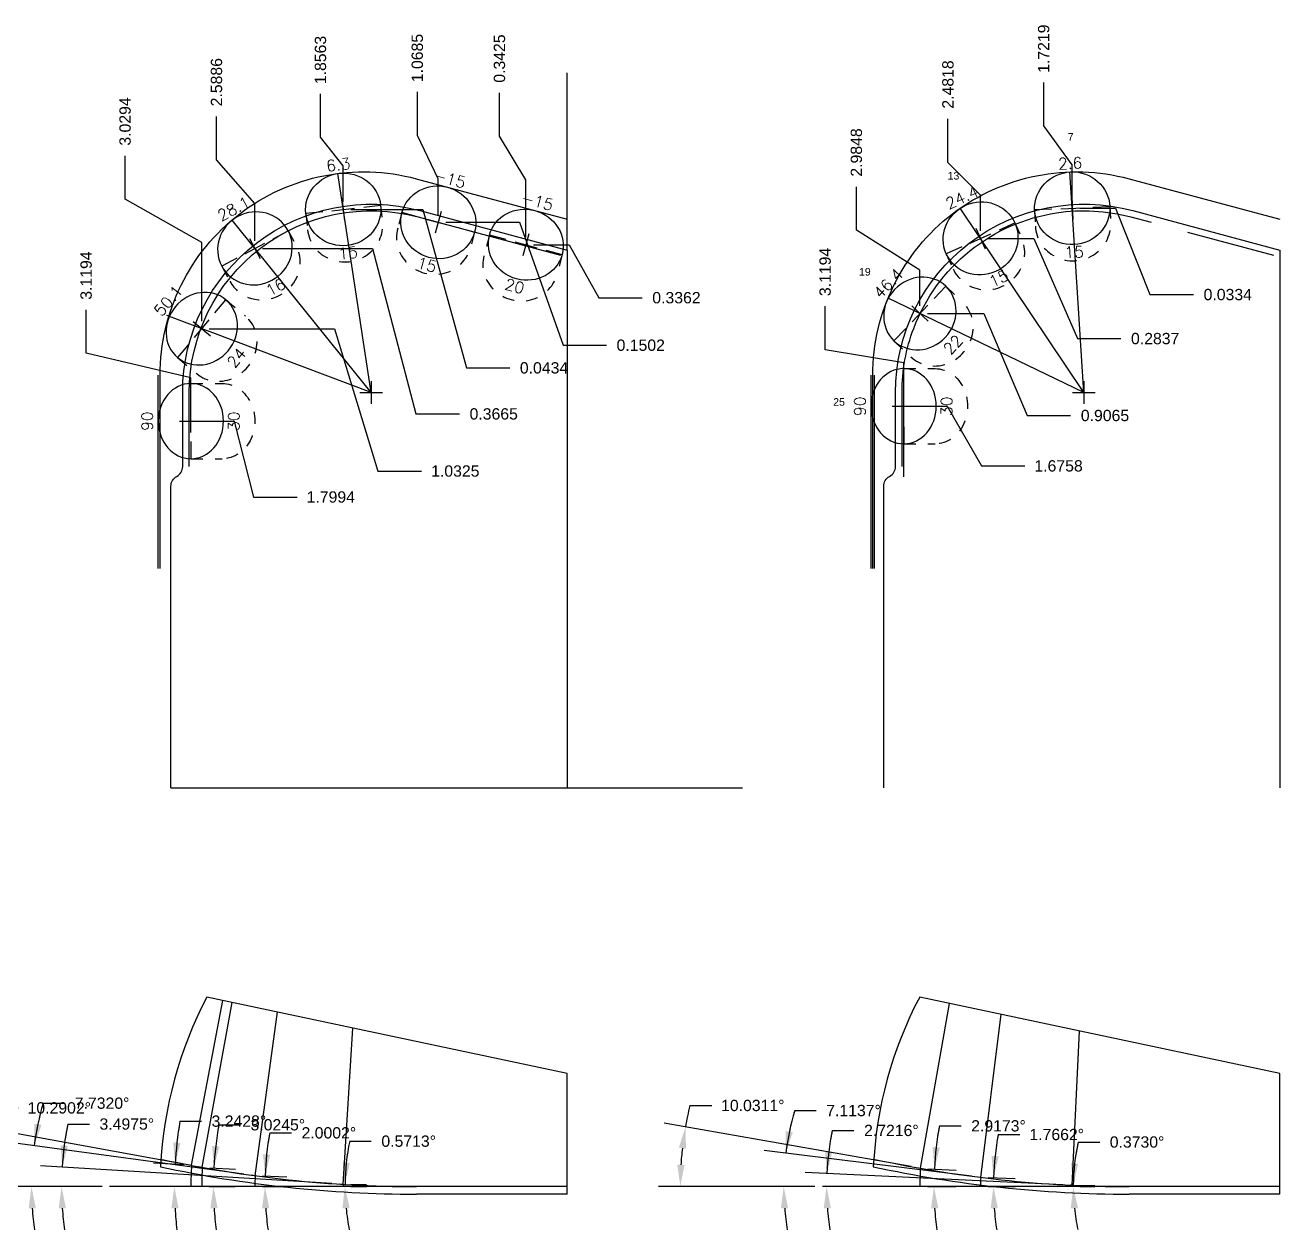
# Model space of a CAD drawing. Header units: inches. Extents: x 159 to 199.9, y -17.6 to -7.6.
# Drawn here: x 166.4 to 176.8, y -17.55 to -7.56 of the extents above; entities that cross this region are included whole.
import ezdxf
from ezdxf.enums import TextEntityAlignment as Align

# ---------------------------------------------------------------- set-up
doc = ezdxf.new("R2010")
doc.units = ezdxf.units.IN
doc.header["$MEASUREMENT"] = 0
doc.header["$PDMODE"] = 35
doc.linetypes.add('CENTER2', pattern=[1.125, 0.75, -0.125, 0.125, -0.125])
doc.linetypes.add('HIDDEN2', pattern=[0.1875, 0.125, -0.0625])
doc.layers.get('Defpoints').update_dxf_attribs({"color": 10})
for name, color, linetype, true_color in [('Blade_1', 30, 'Continuous', 0xff7f00), ('Blade_2', 7, 'Continuous', 0xcccc00), ('Blade_6', 7, 'Continuous', 0xc880f5)]:
    doc.layers.add(name, color=color, linetype=linetype, true_color=true_color)
doc.layers.add('CLine', color=5, linetype='CENTER2')
doc.layers.add('Text', color=3, linetype='Continuous')
doc.styles.add('RomanS', font='romans')
doc.styles.get("Standard").update_dxf_attribs({"font": 'arial.ttf'})
doc.dimstyles.get("Standard").update_dxf_attribs({"dimtxt": 0.09375, "dimasz": 0.18, "dimexe": 0.18, "dimexo": 0.0625, "dimgap": 0.09, "dimtad": 0, "dimtih": 1, "dimtoh": 1, "dimdec": 4, "dimzin": 0, "dimdsep": 46, "dimtxsty": 'Standard', "dimcen": 0.09, "dimadec": 4, "dimazin": 0, "dimtfac": 1, "dimtdec": 4, "dimtofl": 0, "dimtmove": 0, "dimatfit": 3, "dimfxl": 1, "dimtolj": 1, "dimtzin": 0, "dimarcsym": 0})

# ---------------------------------------------------------------- blocks, each defined once
blk = doc.blocks.new('CMark')
at = {"layer": 'CLine'}
for p, q in [((-0.094, 0), (0.094, 0)), ((0, 0.094), (0, -0.094))]:
    blk.add_line(p, q, dxfattribs=at)
blk = doc.blocks.new('1613@20')
for p, q in [((-0.17, 0), (-0.312, 0)), ((0.171, 0), (0.312, 0))]:
    blk.add_line(p, q)
at = {"color": 8, "linetype": 'HIDDEN2', "ltscale": 0.5}
blk.add_line((-0.312, 0), (-0.312, -0.178), dxfattribs=at)
at = {"color": 8, "linetype": 'HIDDEN2', "ltscale": 0.5, "flags": 128}
blk.add_lwpolyline([(0.312, 0), (0.312, -0.178)], dxfattribs=at)
blk.add_ellipse((0, 0), major_axis=(-0.312, 0), ratio=0.939693, start_param=-3.141592653589793, end_param=3.141592653589793)
at = {"color": 8, "linetype": 'HIDDEN2', "ltscale": 0.5}
blk.add_ellipse((0, -0.178), major_axis=(-0.312, 0), ratio=0.939693, start_param=0, end_param=3.141593, dxfattribs=at)
blk.add_blockref('CMark', (0, 0))
at = {"style": 'RomanS'}
blk.add_text('20', height=0.094, dxfattribs=at).set_placement((0, -0.356), align=Align.MIDDLE_CENTER)
blk.add_attdef('ANG', text='', height=0.094, dxfattribs=at).set_placement((0, 0.298), align=Align.BOTTOM_CENTER)
blk = doc.blocks.new('1613@15')
for p, q in [((-0.17, 0), (-0.312, 0)), ((0.171, 0), (0.312, 0))]:
    blk.add_line(p, q)
at = {"color": 8, "linetype": 'HIDDEN2', "ltscale": 0.5}
blk.add_line((-0.312, 0), (-0.312, -0.135), dxfattribs=at)
at = {"color": 8, "linetype": 'HIDDEN2', "ltscale": 0.5, "flags": 128}
blk.add_lwpolyline([(0.312, 0), (0.312, -0.135)], dxfattribs=at)
blk.add_ellipse((0, 0), major_axis=(-0.312, 0), ratio=0.965926, start_param=-3.141592653589793, end_param=3.141592653589793)
at = {"color": 8, "linetype": 'HIDDEN2', "ltscale": 0.5}
blk.add_ellipse((0, -0.135), major_axis=(-0.312, 0), ratio=0.965926, start_param=0, end_param=3.141593, dxfattribs=at)
blk.add_blockref('CMark', (0, 0))
at = {"style": 'RomanS'}
blk.add_text('15', height=0.094, dxfattribs=at).set_placement((0, -0.364), align=Align.MIDDLE_CENTER)
blk.add_attdef('ANG', text='', height=0.094, dxfattribs=at).set_placement((0, 0.298), align=Align.BOTTOM_CENTER)
blk = doc.blocks.new('*D187')
at = {"layer": 'Blade_1', "color": 0, "lineweight": -2, "transparency": 16777216}
for p, q in [((170.331, -8.484), (170.331, -8.124)), ((170.549, -8.844), (170.331, -8.484)), ((170.549, -9.321), (170.549, -8.844))]:
    blk.add_line(p, q, dxfattribs=at)
at = {"layer": 'Defpoints', "color": 0, "transparency": 16777216}
for p in [(170.331, -8.124), (170.892, -9.047), (170.549, -9.383)]:
    blk.add_point(p, dxfattribs=at)
at = {"layer": 'Blade_1', "color": 0, "transparency": 16777216, "insert": (170.331, -7.839), "char_height": 0.0938, "attachment_point": 5, "rotation": 90}
blk.add_mtext('\\A1;0.3425', dxfattribs=at)
blk = doc.blocks.new('*D189')
at = {"layer": 'Blade_1', "color": 0, "lineweight": -2, "transparency": 16777216}
for p, q in [((170.612, -9.383), (170.909, -9.383)), ((170.909, -9.383), (171.154, -9.823)), ((171.154, -9.823), (171.514, -9.823))]:
    blk.add_line(p, q, dxfattribs=at)
at = {"layer": 'Defpoints', "color": 0, "transparency": 16777216}
for p in [(170.892, -9.047), (170.549, -9.383), (171.514, -9.823)]:
    blk.add_point(p, dxfattribs=at)
at = {"layer": 'Blade_1', "color": 0, "transparency": 16777216, "insert": (171.798, -9.823), "char_height": 0.0938, "attachment_point": 5}
blk.add_mtext('\\A1;0.3362', dxfattribs=at)
blk = doc.blocks.new('*D190')
at = {"layer": 'Blade_1', "color": 0, "lineweight": -2, "transparency": 16777216}
for p, q in [((169.886, -9.197), (170.498, -9.197)), ((170.498, -9.197), (170.858, -10.217)), ((170.858, -10.217), (171.218, -10.217))]:
    blk.add_line(p, q, dxfattribs=at)
at = {"layer": 'Defpoints', "color": 0, "transparency": 16777216}
for p in [(170.892, -9.047), (169.823, -9.197), (171.218, -10.217)]:
    blk.add_point(p, dxfattribs=at)
at = {"layer": 'Blade_1', "color": 0, "transparency": 16777216, "insert": (171.502, -10.217), "char_height": 0.0938, "attachment_point": 5}
blk.add_mtext('\\A1;0.1502', dxfattribs=at)
blk = doc.blocks.new('*D193')
at = {"layer": 'Blade_1', "color": 0, "lineweight": -2, "transparency": 16777216}
for p, q in [((168.847, -8.492), (168.847, -8.132)), ((169.035, -8.73), (168.847, -8.492)), ((169.035, -9.028), (169.035, -8.73))]:
    blk.add_line(p, q, dxfattribs=at)
at = {"layer": 'Defpoints', "color": 0, "transparency": 16777216}
for p in [(168.847, -8.132), (170.892, -9.047), (169.035, -9.09)]:
    blk.add_point(p, dxfattribs=at)
at = {"layer": 'Blade_1', "color": 0, "transparency": 16777216, "insert": (168.847, -7.851), "char_height": 0.0938, "attachment_point": 5, "rotation": 90}
blk.add_mtext('\\A1;1.8563', dxfattribs=at)
blk = doc.blocks.new('*D194')
at = {"layer": 'Blade_1', "color": 0, "lineweight": -2, "transparency": 16777216}
for p, q in [((169.098, -9.09), (169.696, -9.09)), ((169.696, -9.09), (170.056, -10.405)), ((170.056, -10.405), (170.416, -10.405))]:
    blk.add_line(p, q, dxfattribs=at)
at = {"layer": 'Defpoints', "color": 0, "transparency": 16777216}
for p in [(170.892, -9.047), (169.035, -9.09), (170.416, -10.405)]:
    blk.add_point(p, dxfattribs=at)
at = {"layer": 'Blade_1', "color": 0, "transparency": 16777216, "insert": (170.7, -10.405), "char_height": 0.0938, "attachment_point": 5}
blk.add_mtext('\\A1;0.0434', dxfattribs=at)
blk = doc.blocks.new('*D197')
at = {"layer": 'Blade_1', "color": 0, "lineweight": -2, "transparency": 16777216}
for p, q in [((167.985, -8.68), (167.985, -8.32)), ((168.303, -9.04), (167.985, -8.68)), ((168.303, -9.351), (168.303, -9.04))]:
    blk.add_line(p, q, dxfattribs=at)
at = {"layer": 'Defpoints', "color": 0, "transparency": 16777216}
for p in [(167.985, -8.32), (170.892, -9.047), (168.303, -9.413)]:
    blk.add_point(p, dxfattribs=at)
at = {"layer": 'Blade_1', "color": 0, "transparency": 16777216, "insert": (167.985, -8.035), "char_height": 0.0938, "attachment_point": 5, "rotation": 90}
blk.add_mtext('\\A1;2.5886', dxfattribs=at)
blk = doc.blocks.new('*D198')
at = {"layer": 'Blade_1', "color": 0, "lineweight": -2, "transparency": 16777216}
for p, q in [((168.365, -9.413), (169.278, -9.413)), ((169.278, -9.413), (169.638, -10.787)), ((169.638, -10.787), (169.998, -10.787))]:
    blk.add_line(p, q, dxfattribs=at)
at = {"layer": 'Defpoints', "color": 0, "transparency": 16777216}
for p in [(170.892, -9.047), (168.303, -9.413), (169.998, -10.787)]:
    blk.add_point(p, dxfattribs=at)
at = {"layer": 'Blade_1', "color": 0, "transparency": 16777216, "insert": (170.283, -10.787), "char_height": 0.0938, "attachment_point": 5}
blk.add_mtext('\\A1;0.3665', dxfattribs=at)
blk = doc.blocks.new('*D199')
at = {"layer": 'Blade_1', "color": 0, "lineweight": -2, "transparency": 16777216}
for p, q in [((166.751, -16.677), (166.931, -16.677)), ((168.942, -17.171), (166.525, -17.023)), ((167.036, -17.195), (166.52, -17.195))]:
    blk.add_line(p, q, dxfattribs=at)
for start, end in [(168.6779, 176.5025), (168.6825, 172.5925), (183.91, 187.82)]:
    blk.add_arc((169.338, -17.195), 2.638, start, end, dxfattribs=at)
at = {"layer": 'Blade_1', "color": 0, "transparency": 16777216}
for points in [[(166.752, -16.858), (166.692, -16.852), (166.705, -17.034)], [(166.676, -17.376), (166.736, -17.374), (166.7, -17.195)]]:
    blk.add_solid(points, dxfattribs=at)
at = {"layer": 'Defpoints', "color": 0, "transparency": 16777216}
for p in [(166.701, -17.142), (167.099, -17.195), (169.004, -17.175), (169.035, -17.177), (170.892, -17.195)]:
    blk.add_point(p, dxfattribs=at)
at = {"layer": 'Blade_1', "color": 0, "transparency": 16777216, "insert": (167.241, -16.677), "char_height": 0.09375, "attachment_point": 5}
blk.add_mtext('\\A1;3.4975°', dxfattribs=at)
blk = doc.blocks.new('*D200')
at = {"layer": 'Blade_1', "color": 0, "lineweight": -2, "transparency": 16777216}
for p, q in [((169.088, -16.819), (169.268, -16.819)), ((169.098, -17.177), (169.229, -17.179)), ((169.098, -17.195), (169.229, -17.195))]:
    blk.add_line(p, q, dxfattribs=at)
for start, end in [(168.2137, 179.4287), (168.2271, 173.8279), (185.6008, 191.2016)]:
    blk.add_arc((170.892, -17.195), 1.842, start, end, dxfattribs=at)
at = {"layer": 'Blade_1', "color": 0, "transparency": 16777216}
for points in [[(169.09, -16.999), (169.03, -16.996), (169.05, -17.177)], [(169.028, -17.377), (169.088, -17.374), (169.049, -17.195)]]:
    blk.add_solid(points, dxfattribs=at)
at = {"layer": 'Defpoints', "color": 0, "transparency": 16777216}
for p in [(169.035, -17.177), (169.035, -17.195), (169.049, -17.189), (170.892, -17.195)]:
    blk.add_point(p, dxfattribs=at)
at = {"layer": 'Blade_1', "color": 0, "transparency": 16777216, "insert": (169.578, -16.819), "char_height": 0.09375, "attachment_point": 5}
blk.add_mtext('\\A1;0.5713°', dxfattribs=at)
blk = doc.blocks.new('*D201')
at = {"layer": 'Blade_1', "color": 0, "lineweight": -2, "transparency": 16777216}
for p, q in [((166.547, -16.504), (166.727, -16.504)), ((168.212, -17.092), (166.295, -16.832)), ((167.036, -17.195), (166.27, -17.195))]:
    blk.add_line(p, q, dxfattribs=at)
for start, end in [(164.0744, 172.268), (164.0796, 168.1738), (184.0942, 188.1884)]:
    blk.add_arc((168.97, -17.195), 2.52, start, end, dxfattribs=at)
at = {"layer": 'Blade_1', "color": 0, "transparency": 16777216}
for points in [[(166.534, -16.684), (166.474, -16.674), (166.473, -16.856)], [(166.427, -17.376), (166.487, -17.374), (166.45, -17.195)]]:
    blk.add_solid(points, dxfattribs=at)
at = {"layer": 'Defpoints', "color": 0, "transparency": 16777216}
for p in [(166.453, -17.082), (168.274, -17.101), (168.305, -17.105), (167.099, -17.195), (170.892, -17.195)]:
    blk.add_point(p, dxfattribs=at)
at = {"layer": 'Blade_1', "color": 0, "transparency": 16777216, "insert": (167.036, -16.504), "char_height": 0.09375, "attachment_point": 5}
blk.add_mtext('\\A1;7.7320°', dxfattribs=at)
blk = doc.blocks.new('*D202')
at = {"layer": 'Blade_1', "color": 0, "lineweight": -2, "transparency": 16777216}
for p, q in [((168.426, -16.75), (168.606, -16.75)), ((168.367, -17.107), (168.567, -17.114)), ((168.365, -17.195), (168.566, -17.195))]:
    blk.add_line(p, q, dxfattribs=at)
for start, end in [(169.7609, 177.9998), (169.7662, 173.883), (184.1168, 188.2336)]:
    blk.add_arc((170.892, -17.195), 2.506, start, end, dxfattribs=at)
at = {"layer": 'Blade_1', "color": 0, "transparency": 16777216}
for points in [[(168.43, -16.93), (168.37, -16.926), (168.387, -17.108)], [(168.362, -17.376), (168.422, -17.374), (168.386, -17.195)]]:
    blk.add_solid(points, dxfattribs=at)
at = {"layer": 'Defpoints', "color": 0, "transparency": 16777216}
for p in [(168.305, -17.105), (168.303, -17.195), (168.386, -17.166), (170.892, -17.195)]:
    blk.add_point(p, dxfattribs=at)
at = {"layer": 'Blade_1', "color": 0, "transparency": 16777216, "insert": (168.916, -16.75), "char_height": 0.09375, "attachment_point": 5}
blk.add_mtext('\\A1;2.0002°', dxfattribs=at)
blk = doc.blocks.new('1613@16')
for p, q in [((-0.17, 0), (-0.312, 0)), ((0.171, 0), (0.312, 0))]:
    blk.add_line(p, q)
at = {"color": 8, "linetype": 'HIDDEN2', "ltscale": 0.5}
blk.add_line((-0.312, 0), (-0.312, -0.143), dxfattribs=at)
at = {"color": 8, "linetype": 'HIDDEN2', "ltscale": 0.5, "flags": 128}
blk.add_lwpolyline([(0.312, 0), (0.312, -0.143)], dxfattribs=at)
at = {"extrusion": (0, 0, -1)}
blk.add_ellipse((0, 0), major_axis=(-0.312, 0), ratio=0.961248, start_param=-3.141592653589793, end_param=3.141592653589793, dxfattribs=at)
at = {"color": 8, "linetype": 'HIDDEN2', "ltscale": 0.5}
blk.add_ellipse((0, -0.143), major_axis=(0.312, 0), ratio=0.953717, start_param=3.141593, end_param=6.283185, dxfattribs=at)
blk.add_blockref('CMark', (0, 0))
at = {"style": 'RomanS'}
blk.add_text('16', height=0.094, dxfattribs=at).set_placement((0, -0.364), align=Align.MIDDLE_CENTER)
blk.add_attdef('ANG', text='', height=0.094, dxfattribs=at).set_placement((0, 0.298), align=Align.BOTTOM_CENTER)
blk = doc.blocks.new('1613@24')
for p, q in [((-0.17, 0), (-0.313, 0)), ((0.171, 0), (0.312, 0))]:
    blk.add_line(p, q)
at = {"color": 8, "linetype": 'HIDDEN2', "ltscale": 0.5}
blk.add_line((-0.313, 0), (-0.313, -0.212), dxfattribs=at)
at = {"color": 8, "linetype": 'HIDDEN2', "ltscale": 0.5, "flags": 128}
blk.add_lwpolyline([(0.312, 0), (0.312, -0.212)], dxfattribs=at)
blk.add_ellipse((0, 0), major_axis=(-0.312, 0), ratio=0.913536, start_param=3.141593, end_param=9.424778)
at = {"color": 8, "linetype": 'HIDDEN2', "ltscale": 0.5}
blk.add_ellipse((0, -0.212), major_axis=(-0.312, 0), ratio=0.910656, start_param=0, end_param=3.141593, dxfattribs=at)
blk.add_blockref('CMark', (0, 0))
at = {"style": 'RomanS'}
blk.add_text('24', height=0.094, dxfattribs=at).set_placement((0, -0.376), align=Align.MIDDLE_CENTER)
blk.add_attdef('ANG', text='', height=0.094, dxfattribs=at).set_placement((0, 0.287), align=Align.BOTTOM_CENTER)
blk = doc.blocks.new('*D208')
at = {"layer": 'Blade_1', "color": 0, "lineweight": -2, "transparency": 16777216}
for p, q in [((167.227, -9.005), (167.227, -8.645)), ((167.862, -9.365), (167.227, -9.005)), ((167.862, -10.017), (167.862, -9.365))]:
    blk.add_line(p, q, dxfattribs=at)
at = {"layer": 'Defpoints', "color": 0, "transparency": 16777216}
for p in [(167.227, -8.645), (170.892, -9.047), (167.862, -10.079)]:
    blk.add_point(p, dxfattribs=at)
at = {"layer": 'Blade_1', "color": 0, "transparency": 16777216, "insert": (167.227, -8.361), "char_height": 0.0938, "attachment_point": 5, "rotation": 90}
blk.add_mtext('\\A1;3.0294', dxfattribs=at)
blk = doc.blocks.new('*D210')
at = {"layer": 'Blade_1', "color": 0, "lineweight": -2, "transparency": 16777216}
for p, q in [((166.159, -16.543), (166.339, -16.543)), ((167.774, -17.019), (165.944, -16.686)), ((167.036, -17.195), (165.898, -17.195))]:
    blk.add_line(p, q, dxfattribs=at)
for start, end in [(165.8445, 169.7098), (173.5751, 176.1347)]:
    blk.add_arc((168.747, -17.195), 2.669, start, end, dxfattribs=at)
at = {"layer": 'Blade_1', "color": 0, "transparency": 16777216}
for points in [[(166.065, -16.892), (166.124, -16.901), (166.121, -16.719)], [(166.114, -17.016), (166.054, -17.014), (166.078, -17.195)]]:
    blk.add_solid(points, dxfattribs=at)
at = {"layer": 'Defpoints', "color": 0, "transparency": 16777216}
for p in [(166.083, -17.036), (167.836, -17.03), (167.866, -17.035), (167.099, -17.195), (170.892, -17.195)]:
    blk.add_point(p, dxfattribs=at)
at = {"layer": 'Blade_1', "color": 0, "transparency": 16777216, "insert": (166.681, -16.543), "char_height": 0.09375, "attachment_point": 5}
blk.add_mtext('\\A1;10.2902°', dxfattribs=at)
blk = doc.blocks.new('*D211')
at = {"layer": 'Blade_1', "color": 0, "lineweight": -2, "transparency": 16777216}
for p, q in [((168.004, -16.683), (168.184, -16.683)), ((167.929, -17.039), (168.142, -17.05)), ((167.925, -17.195), (168.139, -17.195))]:
    blk.add_line(p, q, dxfattribs=at)
for start, end in [(169.9383, 176.9755), (169.9416, 173.4586), (183.517, 187.0339)]:
    blk.add_arc((170.892, -17.195), 2.933, start, end, dxfattribs=at)
at = {"layer": 'Blade_1', "color": 0, "transparency": 16777216}
for points in [[(168.008, -16.864), (167.948, -16.859), (167.963, -17.041)], [(167.934, -17.376), (167.994, -17.374), (167.959, -17.195)]]:
    blk.add_solid(points, dxfattribs=at)
at = {"layer": 'Defpoints', "color": 0, "transparency": 16777216}
for p in [(167.866, -17.035), (167.959, -17.144), (167.862, -17.195), (170.892, -17.195)]:
    blk.add_point(p, dxfattribs=at)
at = {"layer": 'Blade_1', "color": 0, "transparency": 16777216, "insert": (168.493, -16.683), "char_height": 0.09375, "attachment_point": 5}
blk.add_mtext('\\A1;3.0245°', dxfattribs=at)
blk = doc.blocks.new('1613@30')
for p, q in [((-0.17, 0), (-0.312, 0)), ((0.171, 0), (0.312, 0))]:
    blk.add_line(p, q)
at = {"color": 8, "linetype": 'HIDDEN2', "ltscale": 0.5}
blk.add_line((-0.312, 0), (-0.312, -0.26), dxfattribs=at)
at = {"color": 8, "linetype": 'HIDDEN2', "ltscale": 0.5, "flags": 128}
blk.add_lwpolyline([(0.312, 0), (0.312, -0.26)], dxfattribs=at)
at = {"extrusion": (0, 0, -1)}
blk.add_ellipse((0, 0), major_axis=(-0.312, 0), ratio=0.866025, start_param=-3.141592653589793, end_param=3.141592653589793, dxfattribs=at)
at = {"color": 8, "linetype": 'HIDDEN2', "ltscale": 0.5, "extrusion": (0, 0, -1)}
blk.add_ellipse((0, -0.26), major_axis=(-0.312, 0), ratio=0.866025, start_param=3.068877, end_param=6.355901, dxfattribs=at)
blk.add_blockref('CMark', (0, 0))
at = {"style": 'RomanS'}
blk.add_text('30', height=0.094, dxfattribs=at).set_placement((0, -0.356), align=Align.MIDDLE_CENTER)
blk.add_attdef('ANG', text='', height=0.094, dxfattribs=at).set_placement((0, 0.287), align=Align.BOTTOM_CENTER)
blk = doc.blocks.new('*D212')
at = {"layer": 'Blade_1', "color": 0, "lineweight": -2, "transparency": 16777216}
for p, q in [((167.835, -10.846), (168.132, -10.846)), ((168.132, -10.846), (168.292, -11.476)), ((168.292, -11.476), (168.652, -11.476))]:
    blk.add_line(p, q, dxfattribs=at)
at = {"layer": 'Defpoints', "color": 0, "transparency": 16777216}
for p in [(170.892, -9.047), (167.772, -10.846), (168.652, -11.476)]:
    blk.add_point(p, dxfattribs=at)
at = {"layer": 'Blade_1', "color": 0, "transparency": 16777216, "insert": (168.932, -11.476), "char_height": 0.0938, "attachment_point": 5}
blk.add_mtext('\\A1;1.7994', dxfattribs=at)
blk = doc.blocks.new('*D213')
at = {"layer": 'Blade_1', "color": 0, "lineweight": -2, "transparency": 16777216}
for p, q in [((166.904, -10.283), (166.904, -9.923)), ((167.772, -10.486), (166.904, -10.283)), ((167.772, -10.784), (167.772, -10.486))]:
    blk.add_line(p, q, dxfattribs=at)
at = {"layer": 'Defpoints', "color": 0, "transparency": 16777216}
for p in [(170.892, -9.047), (166.904, -9.923), (167.772, -10.846)]:
    blk.add_point(p, dxfattribs=at)
at = {"layer": 'Blade_1', "color": 0, "transparency": 16777216, "insert": (166.904, -9.639), "char_height": 0.0938, "attachment_point": 5, "rotation": 90}
blk.add_mtext('\\A1;3.1194', dxfattribs=at)
blk = doc.blocks.new('*D214')
at = {"layer": 'Blade_1', "color": 0, "lineweight": -2, "transparency": 16777216}
for p, q in [((167.681, -16.653), (167.861, -16.653)), ((167.715, -17.015), (167.461, -17.001)), ((167.71, -17.195), (167.455, -17.195))]:
    blk.add_line(p, q, dxfattribs=at)
for start, end in [(170.4192, 176.7572), (170.4216, 173.5894), (183.1678, 186.3356)]:
    blk.add_arc((170.892, -17.195), 3.256, start, end, dxfattribs=at)
at = {"layer": 'Blade_1', "color": 0, "transparency": 16777216}
for points in [[(167.686, -16.834), (167.626, -16.829), (167.641, -17.011)], [(167.61, -17.376), (167.67, -17.374), (167.635, -17.195)]]:
    blk.add_solid(points, dxfattribs=at)
at = {"layer": 'Defpoints', "color": 0, "transparency": 16777216}
for p in [(167.777, -17.019), (167.636, -17.134), (167.772, -17.195), (170.892, -17.195)]:
    blk.add_point(p, dxfattribs=at)
at = {"layer": 'Blade_1', "color": 0, "transparency": 16777216, "insert": (168.17, -16.653), "char_height": 0.09375, "attachment_point": 5}
blk.add_mtext('\\A1;3.2428°', dxfattribs=at)
blk = doc.blocks.new('1613@22')
for p, q in [((-0.17, 0), (-0.313, 0)), ((0.171, 0), (0.312, 0))]:
    blk.add_line(p, q)
at = {"color": 8, "linetype": 'HIDDEN2', "ltscale": 0.5}
blk.add_line((-0.313, 0), (-0.313, -0.195), dxfattribs=at)
at = {"color": 8, "linetype": 'HIDDEN2', "ltscale": 0.5, "flags": 128}
blk.add_lwpolyline([(0.312, 0), (0.312, -0.195)], dxfattribs=at)
blk.add_ellipse((0, 0), major_axis=(-0.312, 0), ratio=0.927168, start_param=3.141593, end_param=9.424778)
at = {"color": 8, "linetype": 'HIDDEN2', "ltscale": 0.5}
blk.add_ellipse((0, -0.195), major_axis=(-0.312, 0), ratio=0.927168, start_param=0, end_param=3.141593, dxfattribs=at)
blk.add_blockref('CMark', (0, 0))
at = {"style": 'RomanS'}
blk.add_text('22', height=0.094, dxfattribs=at).set_placement((0.003, -0.376), align=Align.MIDDLE_CENTER)
blk.add_attdef('ANG', text='', height=0.094, dxfattribs=at).set_placement((0, 0.287), align=Align.BOTTOM_CENTER)
blk = doc.blocks.new('*D320')
at = {"layer": 'Blade_2', "color": 0, "lineweight": -2, "transparency": 16777216}
for p, q in [((175.142, -9.08), (175.439, -9.08)), ((175.439, -9.08), (175.724, -9.797)), ((175.724, -9.797), (176.084, -9.797))]:
    blk.add_line(p, q, dxfattribs=at)
at = {"layer": 'Defpoints', "color": 0, "transparency": 16777216}
for p in [(176.801, -9.047), (175.079, -9.08), (176.084, -9.797)]:
    blk.add_point(p, dxfattribs=at)
at = {"layer": 'Blade_2', "color": 0, "transparency": 16777216, "insert": (176.369, -9.797), "char_height": 0.0938, "attachment_point": 5}
blk.add_mtext('\\A1;0.0334', dxfattribs=at)
blk = doc.blocks.new('*D321')
at = {"layer": 'Blade_2', "color": 0, "lineweight": -2, "transparency": 16777216}
for p, q in [((174.843, -8.397), (174.843, -8.037)), ((175.079, -8.72), (174.843, -8.397)), ((175.079, -9.018), (175.079, -8.72))]:
    blk.add_line(p, q, dxfattribs=at)
at = {"layer": 'Defpoints', "color": 0, "transparency": 16777216}
for p in [(174.843, -8.037), (176.801, -9.047), (175.079, -9.08)]:
    blk.add_point(p, dxfattribs=at)
at = {"layer": 'Blade_2', "color": 0, "transparency": 16777216, "insert": (174.843, -7.757), "char_height": 0.0938, "attachment_point": 5, "rotation": 90}
blk.add_mtext('\\A1;1.7219', dxfattribs=at)
blk = doc.blocks.new('*D322')
at = {"layer": 'Blade_2', "color": 0, "lineweight": -2, "transparency": 16777216}
for p, q in [((175.128, -16.826), (175.308, -16.826)), ((175.142, -17.185), (175.268, -17.185)), ((175.142, -17.195), (175.268, -17.195))]:
    blk.add_line(p, q, dxfattribs=at)
for start, end in [(167.5665, 179.627), (167.5832, 173.6051), (186.0219, 192.0438)]:
    blk.add_arc((176.801, -17.195), 1.713, start, end, dxfattribs=at)
at = {"layer": 'Blade_2', "color": 0, "transparency": 16777216}
for points in [[(175.128, -17.006), (175.069, -17.003), (175.088, -17.184)], [(175.067, -17.377), (175.127, -17.374), (175.088, -17.195)]]:
    blk.add_solid(points, dxfattribs=at)
at = {"layer": 'Defpoints', "color": 0, "transparency": 16777216}
for p in [(175.079, -17.184), (175.079, -17.195), (175.088, -17.192), (176.801, -17.195)]:
    blk.add_point(p, dxfattribs=at)
at = {"layer": 'Blade_2', "color": 0, "transparency": 16777216, "insert": (175.617, -16.826), "char_height": 0.09375, "attachment_point": 5}
blk.add_mtext('\\A1;0.3730°', dxfattribs=at)
blk = doc.blocks.new('*D323')
at = {"layer": 'Blade_2', "color": 0, "lineweight": -2, "transparency": 16777216}
for p, q in [((173.09, -16.73), (173.27, -16.73)), ((175.002, -17.18), (172.865, -17.079))]:
    blk.add_line(p, q, dxfattribs=at)
for start, end in [(168.1942, 177.2784), (168.2013, 172.7399), (184.5385, 189.0771)]:
    blk.add_arc((175.315, -17.195), 2.273, start, end, dxfattribs=at)
at = {"layer": 'Blade_2', "color": 0, "transparency": 16777216}
for points in [[(173.09, -16.911), (173.031, -16.905), (173.045, -17.087)], [(173.019, -17.376), (173.079, -17.374), (173.042, -17.195)]]:
    blk.add_solid(points, dxfattribs=at)
at = {"layer": 'Defpoints', "color": 0, "transparency": 16777216}
for p in [(173.042, -17.159), (173.008, -17.195), (175.064, -17.183), (175.079, -17.184), (176.801, -17.195)]:
    blk.add_point(p, dxfattribs=at)
at = {"layer": 'Blade_2', "color": 0, "transparency": 16777216, "insert": (173.58, -16.73), "char_height": 0.09375, "attachment_point": 5}
blk.add_mtext('\\A1;2.7216°', dxfattribs=at)
blk = doc.blocks.new('*D324')
at = {"layer": 'Blade_2', "color": 0, "lineweight": -2, "transparency": 16777216}
for p, q in [((174.049, -8.7), (174.049, -8.34)), ((174.319, -8.971), (174.049, -8.7)), ((174.319, -9.268), (174.319, -8.971))]:
    blk.add_line(p, q, dxfattribs=at)
at = {"layer": 'Defpoints', "color": 0, "transparency": 16777216}
for p in [(174.049, -8.34), (176.801, -9.047), (174.319, -9.331)]:
    blk.add_point(p, dxfattribs=at)
at = {"layer": 'Blade_2', "color": 0, "transparency": 16777216, "insert": (174.049, -8.054), "char_height": 0.0938, "attachment_point": 5, "rotation": 90}
blk.add_mtext('\\A1;2.4818', dxfattribs=at)
blk = doc.blocks.new('*D325')
at = {"layer": 'Blade_2', "color": 0, "lineweight": -2, "transparency": 16777216}
for p, q in [((173.29, -9.263), (173.29, -8.903)), ((173.816, -9.593), (173.29, -9.263)), ((173.816, -9.891), (173.816, -9.593))]:
    blk.add_line(p, q, dxfattribs=at)
at = {"layer": 'Defpoints', "color": 0, "transparency": 16777216}
for p in [(173.29, -8.903), (176.801, -9.047), (173.816, -9.953)]:
    blk.add_point(p, dxfattribs=at)
at = {"layer": 'Blade_2', "color": 0, "transparency": 16777216, "insert": (173.29, -8.618), "char_height": 0.0938, "attachment_point": 5, "rotation": 90}
blk.add_mtext('\\A1;2.9848', dxfattribs=at)
blk = doc.blocks.new('*D326')
at = {"layer": 'Blade_2', "color": 0, "lineweight": -2, "transparency": 16777216}
for p, q in [((174.382, -9.331), (174.762, -9.331)), ((174.762, -9.331), (175.122, -10.162)), ((175.122, -10.162), (175.482, -10.162))]:
    blk.add_line(p, q, dxfattribs=at)
at = {"layer": 'Defpoints', "color": 0, "transparency": 16777216}
for p in [(176.801, -9.047), (174.319, -9.331), (175.482, -10.162)]:
    blk.add_point(p, dxfattribs=at)
at = {"layer": 'Blade_2', "color": 0, "transparency": 16777216, "insert": (175.767, -10.162), "char_height": 0.0938, "attachment_point": 5}
blk.add_mtext('\\A1;0.2837', dxfattribs=at)
blk = doc.blocks.new('*D327')
at = {"layer": 'Blade_2', "color": 0, "lineweight": -2, "transparency": 16777216}
for p, q in [((173.879, -9.953), (174.346, -9.953)), ((174.346, -9.953), (174.706, -10.8)), ((174.706, -10.8), (175.066, -10.8))]:
    blk.add_line(p, q, dxfattribs=at)
at = {"layer": 'Defpoints', "color": 0, "transparency": 16777216}
for p in [(176.801, -9.047), (173.816, -9.953), (175.066, -10.8)]:
    blk.add_point(p, dxfattribs=at)
at = {"layer": 'Blade_2', "color": 0, "transparency": 16777216, "insert": (175.351, -10.8), "char_height": 0.0938, "attachment_point": 5}
blk.add_mtext('\\A1;0.9065', dxfattribs=at)
blk = doc.blocks.new('*D328')
at = {"layer": 'Blade_2', "color": 0, "lineweight": -2, "transparency": 16777216}
for p, q in [((172.777, -16.565), (172.957, -16.565)), ((174.244, -17.109), (172.526, -16.895)), ((172.946, -17.195), (172.507, -17.195))]:
    blk.add_line(p, q, dxfattribs=at)
for start, end in [(163.6948, 172.8863), (163.7022, 168.2943), (184.5921, 189.1841)]:
    blk.add_arc((174.934, -17.195), 2.246, start, end, dxfattribs=at)
at = {"layer": 'Blade_2', "color": 0, "transparency": 16777216}
for points in [[(172.763, -16.744), (172.704, -16.735), (172.704, -16.917)], [(172.664, -17.376), (172.724, -17.374), (172.687, -17.195)]]:
    blk.add_solid(points, dxfattribs=at)
at = {"layer": 'Defpoints', "color": 0, "transparency": 16777216}
for p in [(172.689, -17.102), (174.306, -17.117), (174.321, -17.119), (173.008, -17.195), (176.801, -17.195)]:
    blk.add_point(p, dxfattribs=at)
at = {"layer": 'Blade_2', "color": 0, "transparency": 16777216, "insert": (173.266, -16.565), "char_height": 0.09375, "attachment_point": 5}
blk.add_mtext('\\A1;7.1137°', dxfattribs=at)
blk = doc.blocks.new('*D329')
at = {"layer": 'Blade_2', "color": 0, "lineweight": -2, "transparency": 16777216}
for p, q in [((171.91, -16.523), (172.09, -16.523)), ((173.744, -17.03), (171.696, -16.668)), ((172.946, -17.195), (171.65, -17.195))]:
    blk.add_line(p, q, dxfattribs=at)
for start, end in [(166.349, 169.9689), (173.5888, 176.3801)]:
    blk.add_arc((174.679, -17.195), 2.85, start, end, dxfattribs=at)
at = {"layer": 'Blade_2', "color": 0, "transparency": 16777216}
for points in [[(171.818, -16.873), (171.877, -16.881), (171.873, -16.699)], [(171.865, -17.016), (171.805, -17.014), (171.83, -17.195)]]:
    blk.add_solid(points, dxfattribs=at)
at = {"layer": 'Defpoints', "color": 0, "transparency": 16777216}
for p in [(171.834, -17.029), (173.805, -17.041), (173.82, -17.043), (173.008, -17.195), (176.801, -17.195)]:
    blk.add_point(p, dxfattribs=at)
at = {"layer": 'Blade_2', "color": 0, "transparency": 16777216, "insert": (172.431, -16.523), "char_height": 0.09375, "attachment_point": 5}
blk.add_mtext('\\A1;10.0311°', dxfattribs=at)
blk = doc.blocks.new('*D330')
at = {"layer": 'Blade_2', "color": 0, "lineweight": -2, "transparency": 16777216}
for p, q in [((174.466, -16.764), (174.646, -16.764)), ((174.383, -17.121), (174.607, -17.128)), ((174.382, -17.195), (174.606, -17.195))]:
    blk.add_line(p, q, dxfattribs=at)
for start, end in [(169.5407, 178.2338), (169.547, 173.8904), (184.3434, 188.6868)]:
    blk.add_arc((176.801, -17.195), 2.375, start, end, dxfattribs=at)
at = {"layer": 'Blade_2', "color": 0, "transparency": 16777216}
for points in [[(174.47, -16.945), (174.41, -16.94), (174.427, -17.122)], [(174.403, -17.376), (174.463, -17.374), (174.426, -17.195)]]:
    blk.add_solid(points, dxfattribs=at)
at = {"layer": 'Defpoints', "color": 0, "transparency": 16777216}
for p in [(174.321, -17.119), (174.319, -17.195), (174.426, -17.171), (176.801, -17.195)]:
    blk.add_point(p, dxfattribs=at)
at = {"layer": 'Blade_2', "color": 0, "transparency": 16777216, "insert": (174.951, -16.764), "char_height": 0.09375, "attachment_point": 5}
blk.add_mtext('\\A1;1.7662°', dxfattribs=at)
blk = doc.blocks.new('*D331')
at = {"layer": 'Blade_2', "color": 0, "lineweight": -2, "transparency": 16777216}
for p, q in [((173.978, -16.692), (174.158, -16.692)), ((173.883, -17.047), (174.117, -17.059)), ((173.879, -17.195), (174.113, -17.195))]:
    blk.add_line(p, q, dxfattribs=at)
for start, end in [(169.8859, 177.0827), (169.8894, 173.486), (183.5966, 187.1933)]:
    blk.add_arc((176.801, -17.195), 2.868, start, end, dxfattribs=at)
at = {"layer": 'Blade_2', "color": 0, "transparency": 16777216}
for points in [[(173.982, -16.872), (173.922, -16.868), (173.937, -17.049)], [(173.909, -17.376), (173.969, -17.374), (173.933, -17.195)]]:
    blk.add_solid(points, dxfattribs=at)
at = {"layer": 'Defpoints', "color": 0, "transparency": 16777216}
for p in [(173.82, -17.043), (173.934, -17.147), (173.816, -17.195), (176.801, -17.195)]:
    blk.add_point(p, dxfattribs=at)
at = {"layer": 'Blade_2', "color": 0, "transparency": 16777216, "insert": (174.468, -16.692), "char_height": 0.09375, "attachment_point": 5}
blk.add_mtext('\\A1;2.9173°', dxfattribs=at)
blk = doc.blocks.new('*D332')
at = {"layer": 'Blade_2', "color": 0, "lineweight": -2, "transparency": 16777216}
for p, q in [((173.744, -10.723), (174.042, -10.723)), ((174.042, -10.723), (174.326, -11.218)), ((174.326, -11.218), (174.686, -11.218))]:
    blk.add_line(p, q, dxfattribs=at)
at = {"layer": 'Defpoints', "color": 0, "transparency": 16777216}
for p in [(176.801, -9.047), (173.682, -10.723), (174.686, -11.218)]:
    blk.add_point(p, dxfattribs=at)
at = {"layer": 'Blade_2', "color": 0, "transparency": 16777216, "insert": (174.966, -11.218), "char_height": 0.0938, "attachment_point": 5}
blk.add_mtext('\\A1;1.6758', dxfattribs=at)
blk = doc.blocks.new('*D333')
at = {"layer": 'Blade_2', "color": 0, "lineweight": -2, "transparency": 16777216}
for p, q in [((173.031, -10.254), (173.031, -9.894)), ((173.682, -10.363), (173.031, -10.254)), ((173.682, -10.66), (173.682, -10.363))]:
    blk.add_line(p, q, dxfattribs=at)
at = {"layer": 'Defpoints', "color": 0, "transparency": 16777216}
for p in [(176.801, -9.047), (173.031, -9.894), (173.682, -10.723)]:
    blk.add_point(p, dxfattribs=at)
at = {"layer": 'Blade_2', "color": 0, "transparency": 16777216, "insert": (173.031, -9.609), "char_height": 0.0938, "attachment_point": 5, "rotation": 90}
blk.add_mtext('\\A1;3.1194', dxfattribs=at)

msp = doc.modelspace()

# ---------------------------------------------------------------- linework, layer by layer
for p, q in [((170.89153, -16.25783), (167.90514, -15.62306)), ((176.80121, -16.25783), (173.81481, -15.62306)), ((170.89153, -17.19533), (170.89153, -16.25783)), ((176.80121, -17.19533), (176.80121, -16.25783)), ((170.89153, -17.25783), (169.64153, -17.25783)), ((170.89153, -17.25783), (170.89153, -17.19533)), ((176.80121, -17.25783), (175.55121, -17.25783)), ((176.80121, -17.25783), (176.80121, -17.19533))]:
    msp.add_line(p, q)
at = {"color": 1}
for p, q in [((170.89153, -17.19533), (167.09862, -17.19533)), ((176.80121, -17.19533), (173.0083, -17.19533))]:
    msp.add_line(p, q, dxfattribs=at)
at = {"color": 5}
for points in [[(167.51653, -12.06996), (167.51653, -10.46579, -0.49314543), (169.64079, -8.83579), (170.89153, -9.17092)], [(173.42621, -12.06996), (173.42621, -10.46579, -0.49314543), (175.55046, -8.83579), (176.80121, -9.17092)]]:
    msp.add_lwpolyline(points, format="xyb", dxfattribs=at)
at = {"linetype": 'Continuous'}
for points in [[(167.60653, -13.88696), (167.60653, -11.38696, -0.27410657), (167.65528, -11.30472, 0.27410657), (167.70403, -11.22247), (167.70403, -10.60946, -0.49314543), (169.67094, -9.1002), (170.89153, -9.42726), (170.89153, -13.88696)], [(173.51621, -13.88696), (173.51621, -11.38696, -0.27410657), (173.56496, -11.30472, 0.27410657), (173.61371, -11.22247), (173.61371, -10.60946, -0.49314543), (175.58061, -9.1002), (176.80121, -9.42726), (176.80121, -13.88696)]]:
    msp.add_lwpolyline(points, format="xyb", dxfattribs=at)
at = {"color": 1}
for points in [[(167.75833, -11.22247), (167.75833, -10.60946, -0.49314543), (169.65688, -9.15265), (170.83723, -9.46892)], [(174.23001, -9.43499, -0.13253226), (174.94917, -9.11845)], [(174.94917, -9.11845, -0.10359632), (175.56656, -9.15265), (175.73269, -9.19717)], [(173.76514, -10.07696, -0.13373347), (174.23001, -9.43499)], [(173.66801, -11.22247), (173.66801, -10.60946, -0.09045733), (173.76514, -10.07696, -0.08710323)]]:
    msp.add_lwpolyline(points, format="xyb", dxfattribs=at)
msp.add_lwpolyline([(176.03455, -9.27805), (176.74691, -9.46892)], dxfattribs=at)
at = {"color": 5}
for points in [[(167.50153, -12.06996), (167.50153, -10.46579)], [(173.41121, -12.06996), (173.41121, -10.46579)], [(173.44121, -12.06996), (173.44121, -10.46579)]]:
    msp.add_lwpolyline(points, dxfattribs=at)
for centre, radius, start, end in [((170.89153, -17.19533), 3.375, 152.234092, 177.197545), ((176.80121, -17.19533), 3.375, 152.234092, 177.197545), ((169.64153, -7.25783), 10, 257.754767, 270), ((169.64153, -7.25783), 9.9375, 257.754767, 270), ((175.55121, -7.25783), 10, 257.754767, 270), ((175.55121, -7.25783), 9.9375, 257.754767, 270)]:
    msp.add_arc(centre, radius, start, end)
at = {"layer": 'Blade_1'}
for p, q in [((169.26653, -10.60946), (168.98977, -8.79194)), ((169.26653, -10.60946), (168.11338, -9.17811)), ((169.26653, -10.60946), (167.57326, -9.97047)), ((167.60653, -13.88696), (172.34594, -13.88696)), ((167.77716, -17.01888), (168.03836, -15.65137)), ((167.86636, -17.0355), (168.11471, -15.6676)), ((168.30455, -17.10498), (168.48891, -15.74714)), ((169.03529, -17.17682), (169.11455, -15.88012)), ((167.83586, -17.02996), (167.86636, -17.0355)), ((168.30455, -17.10498), (168.27383, -17.10081)), ((169.03529, -17.17682), (169.00435, -17.17493))]:
    msp.add_line(p, q, dxfattribs=at)
for radius, start in [(3.11937, 176.757208), (3.02939, 176.975524), (2.58856, 177.999784), (1.85633, 179.428703)]:
    msp.add_arc((170.89153, -17.19533), radius, start, 180, dxfattribs=at)
at = {"layer": 'Blade_2'}
for p, q in [((175.17621, -10.60946), (175.06022, -8.77914)), ((175.17621, -10.60946), (174.15122, -9.07969)), ((175.17621, -10.60946), (173.55219, -9.82602)), ((173.82026, -17.04342), (174.0622, -15.67564)), ((174.32057, -17.11884), (174.48935, -15.76643)), ((175.07934, -17.18412), (175.14016, -15.90477)), ((173.80549, -17.04081), (173.82026, -17.04342)), ((174.32057, -17.11884), (174.30568, -17.11698)), ((175.07934, -17.18412), (175.06436, -17.18341))]:
    msp.add_line(p, q, dxfattribs=at)
for radius, start in [(2.98482, 177.082669), (2.48182, 178.233754), (1.7219, 179.627017)]:
    msp.add_arc((176.80121, -17.19533), radius, start, 180, dxfattribs=at)
at = {"layer": 'Blade_6'}
msp.add_line((170.89153, -9.42726), (170.89153, -7.95693), dxfattribs=at)
at = {"layer": 'Text'}
msp.add_line((173.68184, -11.30881), (173.68184, -10.6174), dxfattribs=at)

# ---------------------------------------------------------------- block references
msp.add_blockref('CMark', (175.17621, -10.60946))
at = {"layer": 'Blade_1'}
for name, p, rotation, values in [('1613@15', (169.0352, -9.09038), 6.300000000000001, {'ANG': '6.3'}), ('1613@15', (169.82302, -9.19717), 345, {'ANG': '-15'}), ('1613@16', (168.30297, -9.41344), 28.1, {'ANG': '28.1'}), ('1613@20', (170.54904, -9.38316), 345, {'ANG': '-15'}), ('1613@24', (167.86214, -10.07948), 50.1, {'ANG': '50.1'}), ('1613@30', (167.77217, -10.84632), 90, {'ANG': '90'})]:
    msp.add_blockref(name, p, dxfattribs=dict(at, rotation=rotation)).add_auto_attribs(values)
msp.add_blockref('CMark', (169.26653, -10.60946), dxfattribs=at)
at = {"layer": 'Blade_2'}
for name, p, rotation, values in [('1613@15', (175.07931, -9.08039), 2.6, {'ANG': '2.6'}), ('1613@15', (174.31939, -9.33068), 24.4, {'ANG': '24.4'}), ('1613@22', (173.81639, -9.95347), 46.4, {'ANG': '46.4'}), ('1613@30', (173.68184, -10.72278), 90, {'ANG': '90'})]:
    msp.add_blockref(name, p, dxfattribs=dict(at, rotation=rotation)).add_auto_attribs(values)

# ---------------------------------------------------------------- texts
at = {"layer": 'Blade_2', "char_height": 0.0625, "attachment_point": 1}
for s, insert in [('7', (175.04232, -8.45668)), ('13', (174.04619, -8.7798)), ('19', (173.31143, -9.57642)), ('25', (173.09766, -10.65576))]:
    msp.add_mtext_dynamic_manual_height_columns(s, width=0.0736655, gutter_width=0.3125, heights=[0], dxfattribs=dict(at, insert=insert))

# ---------------------------------------------------------------- dimensions: what is measured, and where the dimension line sits
at = {"layer": 'Blade_1'}
for feature_location, offset, dtype, picture, middle in [((169.0352, -9.09038), (-0.18811, 0.95881), 1, '*D193', (168.84709, -7.85138)), ((170.54904, -9.38316), (-0.21777, 1.25898), 1, '*D187', (170.33126, -7.83923)), ((168.30297, -9.41344), (-0.31796, 1.09312), 1, '*D197', (167.98501, -8.03495)), ((167.86214, -10.07948), (-0.63472, 1.43407), 1, '*D208', (167.22742, -8.36104)), ((167.77217, -10.84632), (-0.86833, 0.92319), 1, '*D213', (166.90384, -9.63876)), ((167.77217, -10.84632), (0.87988, -0.6296), 0, '*D212', (168.93204, -11.47593)), ((168.30297, -9.41344), (1.69502, -1.37338), 0, '*D198', (170.28294, -10.78682)), ((169.0352, -9.09038), (1.38076, -1.31464), 0, '*D194', (170.70037, -10.40502)), ((169.82302, -9.19717), (1.39517, -1.0199), 0, '*D190', (171.50231, -10.21707)), ((170.54904, -9.38316), (0.9648, -0.43995), 0, '*D189', (171.79795, -9.82311))]:
    dim = msp.add_ordinate_dim(feature_location=feature_location, offset=offset, dtype=dtype, origin=(170.89153, -9.04696), dimstyle='Standard', dxfattribs=at)
    dim.commit()
    dim.dimension.update_dxf_attribs({"geometry": picture, "text_midpoint": middle})
for feature_location, offset, dtype in [((169.82302, -9.19717), (-0.17338, 1.08119), 1), ((167.86214, -10.07948), (1.82118, -1.18119), 0)]:
    msp.add_ordinate_dim(feature_location=feature_location, offset=offset, dtype=dtype, origin=(170.89153, -9.04696), dimstyle='Standard', dxfattribs=at).render()
for base, line2, picture, middle in [((166.08283427, -17.03566546), ((167.83585817, -17.02995789), (167.86635956, -17.03549554)), '*D210', (166.68050393, -16.5426947)), ((166.4530192, -17.08203721), ((168.30454895, -17.10498486), (168.27383079, -17.10081414)), '*D201', (167.03620027, -16.5040046)), ((166.70050493, -17.1416569), ((169.03529252, -17.17682488), (169.00435026, -17.17493371)), '*D199', (167.24067889, -16.67739769))]:
    dim = msp.add_angular_dim_2l(base=base, line1=((170.89153372, -17.19533411), (167.09862432, -17.19533411)), line2=line2, dimstyle='Standard', dxfattribs=at)
    dim.commit()
    dim.dimension.update_dxf_attribs({"geometry": picture, "text_midpoint": middle})
for base, center, p1, p2, picture, middle in [((167.636042, -17.133909), (170.891534, -17.195334), (167.777161, -17.01888), (167.772167, -17.195334), '*D214', (168.170257, -16.653399)), ((167.9591, -17.143731), (170.891534, -17.195334), (167.86636, -17.035496), (167.86214, -17.195334), '*D211', (168.493132, -16.682932)), ((168.38599, -17.16618), (170.89153, -17.19533), (168.30455, -17.10498), (168.30297, -17.19533), '*D202', (168.91593, -16.74993)), ((169.04942, -17.18921), (170.89153, -17.19533), (169.03529, -17.17682), (169.0352, -17.19533), '*D200', (169.57766, -16.81906))]:
    dim = msp.add_angular_dim_3p(base=base, center=center, p1=p1, p2=p2, dimstyle='Standard', dxfattribs=at)
    dim.commit()
    dim.dimension.update_dxf_attribs({"geometry": picture, "text_midpoint": middle})
at = {"layer": 'Blade_2'}
for feature_location, offset, dtype, picture, middle in [((175.07931, -9.08039), (-0.23639, 1.04358), 1, '*D321', (174.84292, -7.75652)), ((174.31939, -9.33068), (-0.27074, 0.99094), 1, '*D324', (174.04865, -8.05425)), ((173.81639, -9.95347), (-0.5268, 1.05005), 1, '*D325', (173.2896, -8.61793)), ((173.68184, -10.72278), (-0.65037, 0.82901), 1, '*D333', (173.03147, -9.6094)), ((173.68184, -10.72278), (1.00389, -0.49559), 0, '*D332', (174.96602, -11.21837)), ((173.81639, -9.95347), (1.24961, -0.84646), 0, '*D327', (175.35095, -10.79993)), ((174.31939, -9.33068), (1.16304, -0.83181), 0, '*D326', (175.76702, -10.16249)), ((175.07931, -9.08039), (1.00493, -0.7171), 0, '*D320', (176.36864, -9.79748))]:
    dim = msp.add_ordinate_dim(feature_location=feature_location, offset=offset, dtype=dtype, origin=(176.80121, -9.04696), dimstyle='Standard', dxfattribs=at)
    dim.commit()
    dim.dimension.update_dxf_attribs({"geometry": picture, "text_midpoint": middle})
for base, line2, picture, middle in [((171.83440762, -17.02913442), ((173.80548914, -17.04080907), (173.82025984, -17.04342182)), '*D329', (172.43146965, -16.52282693)), ((172.68894932, -17.10238858), ((174.32056687, -17.11883965), (174.30568233, -17.11698208)), '*D328', (173.26640669, -16.56462574)), ((173.04246086, -17.15934621), ((175.07934353, -17.184125), (175.06436045, -17.18341275)), '*D323', (173.58046704, -16.7302956))]:
    dim = msp.add_angular_dim_2l(base=base, line1=((176.80120737, -17.19533411), (173.00829797, -17.19533411)), line2=line2, dimstyle='Standard', dxfattribs=at)
    dim.commit()
    dim.dimension.update_dxf_attribs({"geometry": picture, "text_midpoint": middle})
for base, center, p1, p2, picture, middle in [((173.93368, -17.14666), (176.80121, -17.19533), (173.82026, -17.04342), (173.81639, -17.19533), '*D331', (174.46805, -16.6917)), ((174.426294, -17.17093), (176.801207, -17.195334), (174.320567, -17.11884), (174.319388, -17.195334), '*D330', (174.95063, -16.764178)), ((175.0878, -17.19162), (176.80121, -17.19533), (175.07934, -17.18412), (175.07931, -17.19533), '*D322', (175.61739, -16.82643))]:
    dim = msp.add_angular_dim_3p(base=base, center=center, p1=p1, p2=p2, dimstyle='Standard', dxfattribs=at)
    dim.commit()
    dim.dimension.update_dxf_attribs({"geometry": picture, "text_midpoint": middle})

doc.saveas('drawing.dxf')
